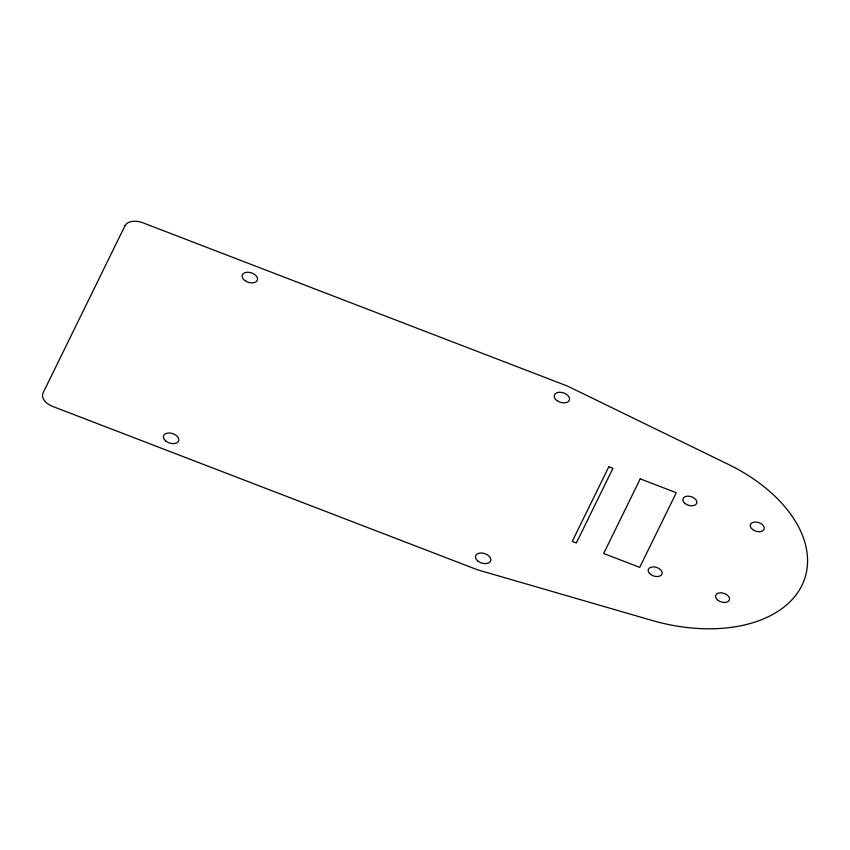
<?xml version="1.0" encoding="UTF-8"?>
<svg xmlns="http://www.w3.org/2000/svg" width="850" height="850" viewBox="0 0 850 850"><rect width="100%" height="100%" fill="white"/><g stroke="black" fill="none" stroke-linecap="round" stroke-linejoin="round"><path stroke-width="1.27" d="M124.95 225.792L43.095 392.849A14.684 9.223 17.7 0 0 52.679 406.428L477.498 569.798L651.939 620.415A138.688 87.093 17.7 0 0 801.933 585.384A138.688 87.093 17.7 0 0 728.376 464.397L567.513 386.081L142.694 222.721A14.684 9.223 17.7 0 0 124.95 225.792M608.812 466.777L572.241 541.408L576.343 542.991L612.914 468.35L608.812 466.777M640.241 478.858L603.67 553.499L639.721 567.354L676.281 492.724L640.241 478.858M685.206 503.604A7.225 4.537 17.7 0 0 696.734 503.179A7.225 4.537 17.7 0 0 687.629 496.134A7.225 4.537 17.7 0 0 685.206 503.604M752.59 529.518A7.225 4.537 17.7 0 0 764.107 529.093A7.225 4.537 17.7 0 0 755.002 522.038A7.225 4.537 17.7 0 0 752.59 529.518M717.91 600.281A7.225 4.537 17.7 0 0 729.438 599.845A7.225 4.537 17.7 0 0 720.332 592.801A7.225 4.537 17.7 0 0 717.91 600.281M650.537 574.366A7.225 4.537 17.7 0 0 662.065 573.941A7.225 4.537 17.7 0 0 652.959 566.886A7.225 4.537 17.7 0 0 650.537 574.366M478.019 561.191A7.948 4.994 17.7 0 0 490.694 560.724A7.948 4.994 17.7 0 0 480.675 552.978A7.948 4.994 17.7 0 0 478.019 561.191M556.771 400.467A7.948 4.994 17.7 0 0 569.447 399.999A7.948 4.994 17.7 0 0 559.428 392.254A7.948 4.994 17.7 0 0 556.771 400.467M165.984 441.203A7.948 4.994 17.7 0 0 178.659 440.736A7.948 4.994 17.7 0 0 168.651 432.979A7.948 4.994 17.7 0 0 165.984 441.203M244.736 280.479A7.948 4.994 17.7 0 0 257.412 280.011A7.948 4.994 17.7 0 0 247.393 272.255A7.948 4.994 17.7 0 0 244.736 280.479"/></g></svg>
